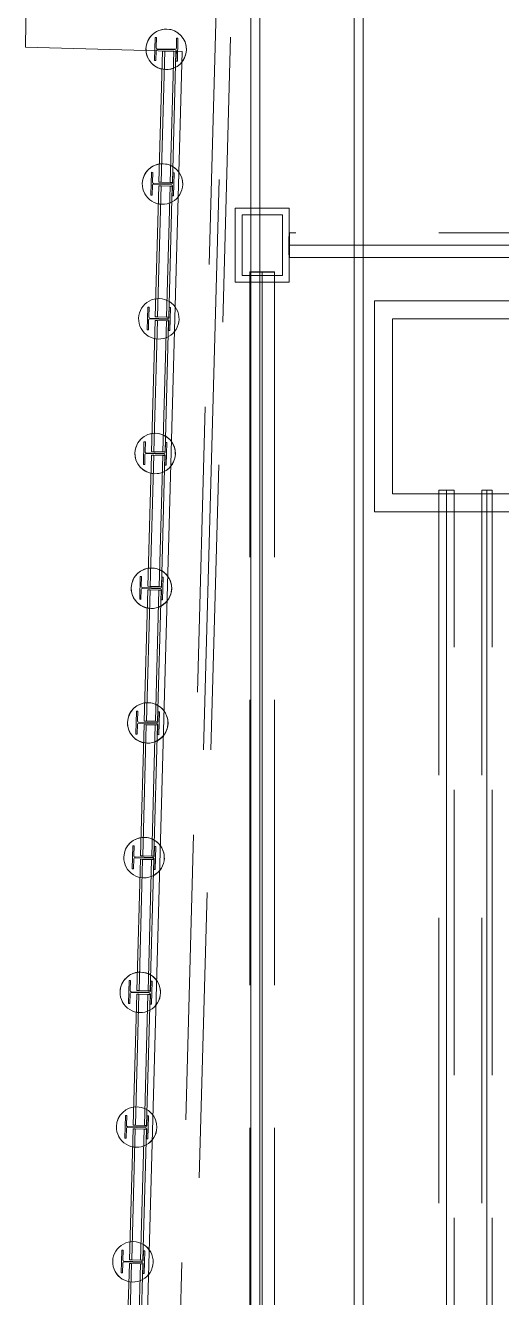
# Model space of a CAD drawing. Header units: metres. Extents: x 1753726 to 1755216, y 5920592 to 5921703.
# Drawn here: x 1755111.65 to 1755116.95, y 5921427.04 to 5921441.2 of the extents above; entities that cross this region are included whole.
import ezdxf

# ---------------------------------------------------------------- set-up
doc = ezdxf.new("R2010")
doc.units = ezdxf.units.M
doc.linetypes.add('CENTER', pattern=[50.8, 31.75, -6.35, 6.35, -6.35])
doc.linetypes.add('HIDDEN2', pattern=[4.7625, 3.175, -1.5875])
for name, color, linetype, lineweight in [('A-FLOR-____-OTLN', 9, 'Continuous', 9), ('A-GENM-____-OTLN', 4, 'Continuous', 9), ('A-WALL-____-OTLN', 2, 'Continuous', 9), ('P-PIPE-____-CNTR', 1, 'CENTER', 9), ('P-PIPE-____-OTLN', 6, 'HIDDEN2', 18), ('S-FNDN-____-OTLN', 7, 'Continuous', 9)]:
    doc.layers.add(name, color=color, linetype=linetype, lineweight=lineweight)

# ---------------------------------------------------------------- blocks, each defined once
blk = doc.blocks.new('Link Sewer3 - Link Sewer-3913003-X-ARUP-GL-HERNE_BAY_ALIGNMENT')
at = {"layer": 'A-WALL-____-OTLN'}
for p, q in [((679.47, 353.005), (679.47, 295.005)), ((679.57, 353.005), (679.57, 295.005)), ((680.62, 295.005), (680.62, 353.005)), ((680.72, 295.005), (680.72, 353.005))]:
    blk.add_line(p, q, dxfattribs=at)
blk = doc.blocks.new('308492-ARUP-STPW-MOD-1600_rvt-1-X-ARUP-GL-HERNE_BAY_ALIGNMENT')
at = {"layer": 'A-WALL-____-OTLN'}
blk.add_blockref('Link Sewer3 - Link Sewer-3913003-X-ARUP-GL-HERNE_BAY_ALIGNMENT', (1754434.685, 5921116.511), dxfattribs=at)
blk = doc.blocks.new('308492-ARUP-STRW-MOD-1700_rvt-1-X-ARUP-GL-HERNE_BAY_ALIGNMENT')
at = {"layer": 'A-FLOR-____-OTLN'}
for p, q in [((1755111.649, 5921440.952), (1755112.036, 5921466.45)), ((1755112.036, 5921466.45), (1755111.649, 5921440.952)), ((1755113.392, 5921440.904), (1755111.649, 5921440.952)), ((1755111.649, 5921440.952), (1755113.392, 5921440.904)), ((1755112.604, 5921412.166), (1755113.392, 5921440.904)), ((1755113.392, 5921440.904), (1755112.604, 5921412.166))]:
    blk.add_line(p, q, dxfattribs=at)
at = {"layer": 'A-WALL-____-OTLN'}
for p, q in [((1755113.174, 5921440.91), (1755113.134, 5921439.451)), ((1755113.134, 5921439.451), (1755113.174, 5921440.91)), ((1755113.159, 5921439.45), (1755113.199, 5921440.91)), ((1755113.199, 5921440.91), (1755113.159, 5921439.45)), ((1755113.199, 5921440.91), (1755113.174, 5921440.91)), ((1755113.174, 5921440.91), (1755113.199, 5921440.91)), ((1755113.199, 5921440.91), (1755113.299, 5921440.907)), ((1755113.299, 5921440.907), (1755113.199, 5921440.91)), ((1755113.299, 5921440.907), (1755113.259, 5921439.447)), ((1755113.259, 5921439.447), (1755113.299, 5921440.907)), ((1755113.284, 5921439.447), (1755113.324, 5921440.906)), ((1755113.324, 5921440.906), (1755113.284, 5921439.447)), ((1755113.299, 5921440.907), (1755113.324, 5921440.906)), ((1755113.324, 5921440.906), (1755113.299, 5921440.907)), ((1755113.133, 5921439.411), (1755113.093, 5921437.951)), ((1755113.093, 5921437.951), (1755113.133, 5921439.411)), ((1755113.118, 5921437.951), (1755113.158, 5921439.41)), ((1755113.158, 5921439.41), (1755113.118, 5921437.951)), ((1755113.158, 5921439.41), (1755113.133, 5921439.411)), ((1755113.133, 5921439.411), (1755113.158, 5921439.41)), ((1755113.159, 5921439.45), (1755113.134, 5921439.451)), ((1755113.134, 5921439.451), (1755113.159, 5921439.45)), ((1755113.158, 5921439.41), (1755113.258, 5921439.407)), ((1755113.258, 5921439.407), (1755113.158, 5921439.41)), ((1755113.259, 5921439.447), (1755113.159, 5921439.45)), ((1755113.259, 5921439.447), (1755113.159, 5921439.45)), ((1755113.258, 5921439.407), (1755113.218, 5921437.948)), ((1755113.218, 5921437.948), (1755113.258, 5921439.407)), ((1755113.243, 5921437.947), (1755113.283, 5921439.407)), ((1755113.283, 5921439.407), (1755113.243, 5921437.947)), ((1755113.258, 5921439.407), (1755113.283, 5921439.407)), ((1755113.283, 5921439.407), (1755113.258, 5921439.407)), ((1755113.259, 5921439.447), (1755113.284, 5921439.447)), ((1755113.284, 5921439.447), (1755113.259, 5921439.447)), ((1755113.092, 5921437.911), (1755113.052, 5921436.452)), ((1755113.052, 5921436.452), (1755113.092, 5921437.911)), ((1755113.077, 5921436.451), (1755113.117, 5921437.911)), ((1755113.117, 5921437.911), (1755113.077, 5921436.451)), ((1755113.117, 5921437.911), (1755113.092, 5921437.911)), ((1755113.092, 5921437.911), (1755113.117, 5921437.911)), ((1755113.118, 5921437.951), (1755113.093, 5921437.951)), ((1755113.093, 5921437.951), (1755113.118, 5921437.951)), ((1755113.117, 5921437.911), (1755113.217, 5921437.908)), ((1755113.217, 5921437.908), (1755113.117, 5921437.911)), ((1755113.218, 5921437.948), (1755113.118, 5921437.951)), ((1755113.218, 5921437.948), (1755113.118, 5921437.951)), ((1755113.217, 5921437.908), (1755113.177, 5921436.449)), ((1755113.177, 5921436.449), (1755113.217, 5921437.908)), ((1755113.202, 5921436.448), (1755113.242, 5921437.907)), ((1755113.242, 5921437.907), (1755113.202, 5921436.448)), ((1755113.217, 5921437.908), (1755113.242, 5921437.907)), ((1755113.242, 5921437.907), (1755113.217, 5921437.908)), ((1755113.218, 5921437.948), (1755113.243, 5921437.947)), ((1755113.243, 5921437.947), (1755113.218, 5921437.948)), ((1755113.077, 5921436.451), (1755113.052, 5921436.452)), ((1755113.052, 5921436.452), (1755113.077, 5921436.451)), ((1755113.177, 5921436.449), (1755113.077, 5921436.451)), ((1755113.177, 5921436.449), (1755113.077, 5921436.451)), ((1755113.177, 5921436.449), (1755113.202, 5921436.448)), ((1755113.202, 5921436.448), (1755113.177, 5921436.449)), ((1755113.051, 5921436.412), (1755113.011, 5921434.953)), ((1755113.011, 5921434.953), (1755113.051, 5921436.412)), ((1755113.036, 5921434.952), (1755113.076, 5921436.411)), ((1755113.076, 5921436.411), (1755113.036, 5921434.952)), ((1755113.076, 5921436.411), (1755113.051, 5921436.412)), ((1755113.051, 5921436.412), (1755113.076, 5921436.411)), ((1755113.076, 5921436.411), (1755113.176, 5921436.409)), ((1755113.176, 5921436.409), (1755113.076, 5921436.411)), ((1755113.176, 5921436.409), (1755113.136, 5921434.949)), ((1755113.136, 5921434.949), (1755113.176, 5921436.409)), ((1755113.161, 5921434.948), (1755113.201, 5921436.408)), ((1755113.201, 5921436.408), (1755113.161, 5921434.948)), ((1755113.176, 5921436.409), (1755113.201, 5921436.408)), ((1755113.201, 5921436.408), (1755113.176, 5921436.409)), ((1755113.01, 5921434.913), (1755112.97, 5921433.453)), ((1755112.97, 5921433.453), (1755113.01, 5921434.913)), ((1755112.995, 5921433.452), (1755113.035, 5921434.912)), ((1755113.035, 5921434.912), (1755112.995, 5921433.452)), ((1755113.035, 5921434.912), (1755113.01, 5921434.913)), ((1755113.01, 5921434.913), (1755113.035, 5921434.912)), ((1755113.036, 5921434.952), (1755113.011, 5921434.953)), ((1755113.011, 5921434.953), (1755113.036, 5921434.952)), ((1755113.035, 5921434.912), (1755113.135, 5921434.909)), ((1755113.135, 5921434.909), (1755113.035, 5921434.912)), ((1755113.136, 5921434.949), (1755113.036, 5921434.952)), ((1755113.136, 5921434.949), (1755113.036, 5921434.952)), ((1755113.135, 5921434.909), (1755113.095, 5921433.45)), ((1755113.095, 5921433.45), (1755113.135, 5921434.909)), ((1755113.12, 5921433.449), (1755113.16, 5921434.908)), ((1755113.16, 5921434.908), (1755113.12, 5921433.449)), ((1755113.135, 5921434.909), (1755113.16, 5921434.908)), ((1755113.16, 5921434.908), (1755113.135, 5921434.909)), ((1755113.136, 5921434.949), (1755113.161, 5921434.948)), ((1755113.161, 5921434.948), (1755113.136, 5921434.949)), ((1755112.969, 5921433.413), (1755112.929, 5921431.954)), ((1755112.929, 5921431.954), (1755112.969, 5921433.413)), ((1755112.954, 5921431.953), (1755112.994, 5921433.412)), ((1755112.994, 5921433.412), (1755112.954, 5921431.953)), ((1755112.994, 5921433.412), (1755112.969, 5921433.413)), ((1755112.969, 5921433.413), (1755112.994, 5921433.412)), ((1755112.995, 5921433.452), (1755112.97, 5921433.453)), ((1755112.97, 5921433.453), (1755112.995, 5921433.452)), ((1755112.994, 5921433.412), (1755113.094, 5921433.41)), ((1755113.094, 5921433.41), (1755112.994, 5921433.412)), ((1755113.095, 5921433.45), (1755112.995, 5921433.452)), ((1755113.095, 5921433.45), (1755112.995, 5921433.452)), ((1755113.094, 5921433.41), (1755113.054, 5921431.95)), ((1755113.054, 5921431.95), (1755113.094, 5921433.41)), ((1755113.079, 5921431.95), (1755113.119, 5921433.409)), ((1755113.119, 5921433.409), (1755113.079, 5921431.95)), ((1755113.094, 5921433.41), (1755113.119, 5921433.409)), ((1755113.119, 5921433.409), (1755113.094, 5921433.41)), ((1755113.095, 5921433.45), (1755113.12, 5921433.449)), ((1755113.12, 5921433.449), (1755113.095, 5921433.45)), ((1755112.928, 5921431.914), (1755112.888, 5921430.454)), ((1755112.888, 5921430.454), (1755112.928, 5921431.914)), ((1755112.913, 5921430.454), (1755112.953, 5921431.913)), ((1755112.953, 5921431.913), (1755112.913, 5921430.454)), ((1755112.953, 5921431.913), (1755112.928, 5921431.914)), ((1755112.928, 5921431.914), (1755112.953, 5921431.913)), ((1755112.954, 5921431.953), (1755112.929, 5921431.954)), ((1755112.929, 5921431.954), (1755112.954, 5921431.953)), ((1755112.953, 5921431.913), (1755113.053, 5921431.91)), ((1755113.053, 5921431.91), (1755112.953, 5921431.913)), ((1755113.054, 5921431.95), (1755112.954, 5921431.953)), ((1755113.054, 5921431.95), (1755112.954, 5921431.953)), ((1755113.053, 5921431.91), (1755113.013, 5921430.451)), ((1755113.013, 5921430.451), (1755113.053, 5921431.91)), ((1755113.038, 5921430.45), (1755113.078, 5921431.91)), ((1755113.078, 5921431.91), (1755113.038, 5921430.45)), ((1755113.053, 5921431.91), (1755113.078, 5921431.91)), ((1755113.078, 5921431.91), (1755113.053, 5921431.91)), ((1755113.054, 5921431.95), (1755113.079, 5921431.95)), ((1755113.079, 5921431.95), (1755113.054, 5921431.95)), ((1755112.887, 5921430.414), (1755112.847, 5921428.955)), ((1755112.847, 5921428.955), (1755112.887, 5921430.414)), ((1755112.872, 5921428.954), (1755112.912, 5921430.414)), ((1755112.912, 5921430.414), (1755112.872, 5921428.954)), ((1755112.912, 5921430.414), (1755112.887, 5921430.414)), ((1755112.887, 5921430.414), (1755112.912, 5921430.414)), ((1755112.913, 5921430.454), (1755112.888, 5921430.454)), ((1755112.888, 5921430.454), (1755112.913, 5921430.454)), ((1755112.912, 5921430.414), (1755113.012, 5921430.411)), ((1755113.012, 5921430.411), (1755112.912, 5921430.414)), ((1755113.013, 5921430.451), (1755112.913, 5921430.454)), ((1755113.013, 5921430.451), (1755112.913, 5921430.454)), ((1755113.012, 5921430.411), (1755112.972, 5921428.951)), ((1755112.972, 5921428.951), (1755113.012, 5921430.411)), ((1755112.997, 5921428.951), (1755113.037, 5921430.41)), ((1755113.037, 5921430.41), (1755112.997, 5921428.951)), ((1755113.012, 5921430.411), (1755113.037, 5921430.41)), ((1755113.037, 5921430.41), (1755113.012, 5921430.411)), ((1755113.013, 5921430.451), (1755113.038, 5921430.45)), ((1755113.038, 5921430.45), (1755113.013, 5921430.451)), ((1755112.872, 5921428.954), (1755112.847, 5921428.955)), ((1755112.847, 5921428.955), (1755112.872, 5921428.954)), ((1755112.972, 5921428.951), (1755112.872, 5921428.954)), ((1755112.972, 5921428.951), (1755112.872, 5921428.954)), ((1755112.972, 5921428.951), (1755112.997, 5921428.951)), ((1755112.997, 5921428.951), (1755112.972, 5921428.951)), ((1755112.846, 5921428.915), (1755112.806, 5921427.455)), ((1755112.806, 5921427.455), (1755112.846, 5921428.915)), ((1755112.831, 5921427.455), (1755112.871, 5921428.914)), ((1755112.871, 5921428.914), (1755112.831, 5921427.455)), ((1755112.871, 5921428.914), (1755112.846, 5921428.915)), ((1755112.846, 5921428.915), (1755112.871, 5921428.914)), ((1755112.871, 5921428.914), (1755112.971, 5921428.911)), ((1755112.971, 5921428.911), (1755112.871, 5921428.914)), ((1755112.971, 5921428.911), (1755112.931, 5921427.452)), ((1755112.931, 5921427.452), (1755112.971, 5921428.911)), ((1755112.956, 5921427.451), (1755112.996, 5921428.911)), ((1755112.996, 5921428.911), (1755112.956, 5921427.451)), ((1755112.971, 5921428.911), (1755112.996, 5921428.911)), ((1755112.996, 5921428.911), (1755112.971, 5921428.911)), ((1755112.805, 5921427.415), (1755112.765, 5921425.956)), ((1755112.765, 5921425.956), (1755112.805, 5921427.415)), ((1755112.79, 5921425.955), (1755112.83, 5921427.415)), ((1755112.83, 5921427.415), (1755112.79, 5921425.955)), ((1755112.83, 5921427.415), (1755112.805, 5921427.415)), ((1755112.805, 5921427.415), (1755112.83, 5921427.415)), ((1755112.831, 5921427.455), (1755112.806, 5921427.455)), ((1755112.806, 5921427.455), (1755112.831, 5921427.455)), ((1755112.83, 5921427.415), (1755112.93, 5921427.412)), ((1755112.93, 5921427.412), (1755112.83, 5921427.415)), ((1755112.931, 5921427.452), (1755112.831, 5921427.455)), ((1755112.931, 5921427.452), (1755112.831, 5921427.455)), ((1755112.93, 5921427.412), (1755112.89, 5921425.953)), ((1755112.89, 5921425.953), (1755112.93, 5921427.412)), ((1755112.915, 5921425.952), (1755112.955, 5921427.411)), ((1755112.955, 5921427.411), (1755112.915, 5921425.952)), ((1755112.93, 5921427.412), (1755112.955, 5921427.411)), ((1755112.955, 5921427.411), (1755112.93, 5921427.412)), ((1755112.931, 5921427.452), (1755112.956, 5921427.451)), ((1755112.956, 5921427.451), (1755112.931, 5921427.452))]:
    blk.add_line(p, q, dxfattribs=at)
at = {"layer": 'S-FNDN-____-OTLN'}
for p, q in [((1755113.085, 5921440.805), (1755113.092, 5921441.06)), ((1755113.092, 5921441.06), (1755113.085, 5921440.805)), ((1755113.092, 5921441.06), (1755113.106, 5921441.06)), ((1755113.106, 5921441.06), (1755113.092, 5921441.06)), ((1755113.106, 5921441.06), (1755113.103, 5921440.949)), ((1755113.103, 5921440.949), (1755113.106, 5921441.06)), ((1755113.328, 5921440.943), (1755113.331, 5921441.053)), ((1755113.331, 5921441.053), (1755113.328, 5921440.943)), ((1755113.331, 5921441.053), (1755113.346, 5921441.053)), ((1755113.346, 5921441.053), (1755113.331, 5921441.053)), ((1755113.346, 5921441.053), (1755113.339, 5921440.799)), ((1755113.339, 5921440.799), (1755113.346, 5921441.053)), ((1755113.102, 5921440.915), (1755113.099, 5921440.805)), ((1755113.099, 5921440.805), (1755113.102, 5921440.915)), ((1755113.115, 5921440.936), (1755113.315, 5921440.931)), ((1755113.315, 5921440.931), (1755113.115, 5921440.936)), ((1755113.315, 5921440.922), (1755113.115, 5921440.928)), ((1755113.115, 5921440.928), (1755113.315, 5921440.922)), ((1755113.324, 5921440.799), (1755113.328, 5921440.909)), ((1755113.328, 5921440.909), (1755113.324, 5921440.799)), ((1755113.099, 5921440.805), (1755113.085, 5921440.805)), ((1755113.085, 5921440.805), (1755113.099, 5921440.805)), ((1755113.339, 5921440.799), (1755113.324, 5921440.799)), ((1755113.324, 5921440.799), (1755113.339, 5921440.799)), ((1755113.044, 5921439.306), (1755113.051, 5921439.561)), ((1755113.051, 5921439.561), (1755113.044, 5921439.306)), ((1755113.051, 5921439.561), (1755113.065, 5921439.56)), ((1755113.065, 5921439.56), (1755113.051, 5921439.561)), ((1755113.065, 5921439.56), (1755113.062, 5921439.45)), ((1755113.062, 5921439.45), (1755113.065, 5921439.56)), ((1755113.287, 5921439.444), (1755113.29, 5921439.554)), ((1755113.29, 5921439.554), (1755113.287, 5921439.444)), ((1755113.29, 5921439.554), (1755113.305, 5921439.554)), ((1755113.305, 5921439.554), (1755113.29, 5921439.554)), ((1755113.305, 5921439.554), (1755113.298, 5921439.299)), ((1755113.298, 5921439.299), (1755113.305, 5921439.554)), ((1755113.061, 5921439.416), (1755113.058, 5921439.306)), ((1755113.058, 5921439.306), (1755113.061, 5921439.416)), ((1755113.074, 5921439.437), (1755113.274, 5921439.431)), ((1755113.274, 5921439.431), (1755113.074, 5921439.437)), ((1755113.274, 5921439.423), (1755113.074, 5921439.428)), ((1755113.074, 5921439.428), (1755113.274, 5921439.423)), ((1755113.283, 5921439.299), (1755113.286, 5921439.41)), ((1755113.286, 5921439.41), (1755113.283, 5921439.299)), ((1755113.058, 5921439.306), (1755113.044, 5921439.306)), ((1755113.044, 5921439.306), (1755113.058, 5921439.306)), ((1755113.298, 5921439.299), (1755113.283, 5921439.299)), ((1755113.283, 5921439.299), (1755113.298, 5921439.299)), ((1755113.002, 5921437.807), (1755113.009, 5921438.061)), ((1755113.009, 5921438.061), (1755113.002, 5921437.807)), ((1755113.009, 5921438.061), (1755113.024, 5921438.061)), ((1755113.024, 5921438.061), (1755113.009, 5921438.061)), ((1755113.024, 5921438.061), (1755113.021, 5921437.95)), ((1755113.021, 5921437.95), (1755113.024, 5921438.061)), ((1755113.246, 5921437.944), (1755113.249, 5921438.055)), ((1755113.249, 5921438.055), (1755113.246, 5921437.944)), ((1755113.249, 5921438.055), (1755113.263, 5921438.054)), ((1755113.263, 5921438.054), (1755113.249, 5921438.055)), ((1755113.263, 5921438.054), (1755113.256, 5921437.8)), ((1755113.256, 5921437.8), (1755113.263, 5921438.054)), ((1755113.02, 5921437.916), (1755113.017, 5921437.806)), ((1755113.017, 5921437.806), (1755113.02, 5921437.916)), ((1755113.033, 5921437.937), (1755113.233, 5921437.932)), ((1755113.233, 5921437.932), (1755113.033, 5921437.937)), ((1755113.233, 5921437.923), (1755113.033, 5921437.929)), ((1755113.033, 5921437.929), (1755113.233, 5921437.923)), ((1755113.242, 5921437.8), (1755113.245, 5921437.91)), ((1755113.245, 5921437.91), (1755113.242, 5921437.8)), ((1755113.017, 5921437.806), (1755113.002, 5921437.807)), ((1755113.002, 5921437.807), (1755113.017, 5921437.806)), ((1755113.256, 5921437.8), (1755113.242, 5921437.8)), ((1755113.242, 5921437.8), (1755113.256, 5921437.8)), ((1755112.961, 5921436.307), (1755112.968, 5921436.562)), ((1755112.968, 5921436.562), (1755112.961, 5921436.307)), ((1755112.968, 5921436.562), (1755112.983, 5921436.561)), ((1755112.983, 5921436.561), (1755112.968, 5921436.562)), ((1755112.983, 5921436.561), (1755112.98, 5921436.451)), ((1755112.98, 5921436.451), (1755112.983, 5921436.561)), ((1755112.992, 5921436.438), (1755113.192, 5921436.432)), ((1755113.192, 5921436.432), (1755112.992, 5921436.438)), ((1755113.192, 5921436.424), (1755112.992, 5921436.429)), ((1755112.992, 5921436.429), (1755113.192, 5921436.424)), ((1755113.205, 5921436.445), (1755113.208, 5921436.555)), ((1755113.208, 5921436.555), (1755113.205, 5921436.445)), ((1755113.208, 5921436.555), (1755113.222, 5921436.555)), ((1755113.222, 5921436.555), (1755113.208, 5921436.555)), ((1755113.222, 5921436.555), (1755113.215, 5921436.3)), ((1755113.215, 5921436.3), (1755113.222, 5921436.555)), ((1755112.976, 5921436.307), (1755112.961, 5921436.307)), ((1755112.961, 5921436.307), (1755112.976, 5921436.307)), ((1755112.979, 5921436.417), (1755112.976, 5921436.307)), ((1755112.976, 5921436.307), (1755112.979, 5921436.417)), ((1755113.201, 5921436.301), (1755113.204, 5921436.411)), ((1755113.204, 5921436.411), (1755113.201, 5921436.301)), ((1755113.215, 5921436.3), (1755113.201, 5921436.301)), ((1755113.201, 5921436.301), (1755113.215, 5921436.3)), ((1755112.92, 5921434.808), (1755112.927, 5921435.062)), ((1755112.927, 5921435.062), (1755112.92, 5921434.808)), ((1755112.927, 5921435.062), (1755112.941, 5921435.062)), ((1755112.941, 5921435.062), (1755112.927, 5921435.062)), ((1755112.941, 5921435.062), (1755112.938, 5921434.952)), ((1755112.938, 5921434.952), (1755112.941, 5921435.062)), ((1755113.164, 5921434.945), (1755113.167, 5921435.056)), ((1755113.167, 5921435.056), (1755113.164, 5921434.945)), ((1755113.167, 5921435.056), (1755113.181, 5921435.055)), ((1755113.181, 5921435.055), (1755113.167, 5921435.056)), ((1755113.181, 5921435.055), (1755113.174, 5921434.801)), ((1755113.174, 5921434.801), (1755113.181, 5921435.055)), ((1755112.937, 5921434.918), (1755112.934, 5921434.807)), ((1755112.934, 5921434.807), (1755112.937, 5921434.918)), ((1755112.951, 5921434.939), (1755113.151, 5921434.933)), ((1755113.151, 5921434.933), (1755112.951, 5921434.939)), ((1755113.151, 5921434.924), (1755112.951, 5921434.93)), ((1755112.951, 5921434.93), (1755113.151, 5921434.924)), ((1755113.16, 5921434.801), (1755113.163, 5921434.911)), ((1755113.163, 5921434.911), (1755113.16, 5921434.801)), ((1755112.934, 5921434.807), (1755112.92, 5921434.808)), ((1755112.92, 5921434.808), (1755112.934, 5921434.807)), ((1755113.174, 5921434.801), (1755113.16, 5921434.801)), ((1755113.16, 5921434.801), (1755113.174, 5921434.801)), ((1755112.879, 5921433.308), (1755112.886, 5921433.563)), ((1755112.886, 5921433.563), (1755112.879, 5921433.308)), ((1755112.886, 5921433.563), (1755112.9, 5921433.562)), ((1755112.9, 5921433.562), (1755112.886, 5921433.563)), ((1755112.9, 5921433.562), (1755112.897, 5921433.452)), ((1755112.897, 5921433.452), (1755112.9, 5921433.562)), ((1755113.123, 5921433.446), (1755113.126, 5921433.556)), ((1755113.126, 5921433.556), (1755113.123, 5921433.446)), ((1755113.126, 5921433.556), (1755113.14, 5921433.556)), ((1755113.14, 5921433.556), (1755113.126, 5921433.556)), ((1755113.14, 5921433.556), (1755113.133, 5921433.301)), ((1755113.133, 5921433.301), (1755113.14, 5921433.556)), ((1755112.896, 5921433.418), (1755112.893, 5921433.308)), ((1755112.893, 5921433.308), (1755112.896, 5921433.418)), ((1755113.11, 5921433.425), (1755112.909, 5921433.431)), ((1755112.909, 5921433.431), (1755113.11, 5921433.425)), ((1755112.91, 5921433.439), (1755113.11, 5921433.434)), ((1755113.11, 5921433.434), (1755112.91, 5921433.439)), ((1755113.119, 5921433.302), (1755113.122, 5921433.412)), ((1755113.122, 5921433.412), (1755113.119, 5921433.302)), ((1755112.893, 5921433.308), (1755112.879, 5921433.308)), ((1755112.879, 5921433.308), (1755112.893, 5921433.308)), ((1755113.133, 5921433.301), (1755113.119, 5921433.302)), ((1755113.119, 5921433.302), (1755113.133, 5921433.301)), ((1755112.838, 5921431.809), (1755112.845, 5921432.063)), ((1755112.845, 5921432.063), (1755112.838, 5921431.809)), ((1755112.845, 5921432.063), (1755112.859, 5921432.063)), ((1755112.859, 5921432.063), (1755112.845, 5921432.063)), ((1755112.859, 5921432.063), (1755112.856, 5921431.953)), ((1755112.856, 5921431.953), (1755112.859, 5921432.063)), ((1755113.082, 5921431.947), (1755113.085, 5921432.057)), ((1755113.085, 5921432.057), (1755113.082, 5921431.947)), ((1755113.085, 5921432.057), (1755113.099, 5921432.056)), ((1755113.099, 5921432.056), (1755113.085, 5921432.057)), ((1755113.099, 5921432.056), (1755113.092, 5921431.802)), ((1755113.092, 5921431.802), (1755113.099, 5921432.056)), ((1755112.855, 5921431.919), (1755112.852, 5921431.808)), ((1755112.852, 5921431.808), (1755112.855, 5921431.919)), ((1755113.069, 5921431.926), (1755112.868, 5921431.931)), ((1755112.868, 5921431.931), (1755113.069, 5921431.926)), ((1755112.869, 5921431.94), (1755113.069, 5921431.934)), ((1755113.069, 5921431.934), (1755112.869, 5921431.94)), ((1755113.078, 5921431.802), (1755113.081, 5921431.913)), ((1755113.081, 5921431.913), (1755113.078, 5921431.802)), ((1755112.852, 5921431.808), (1755112.838, 5921431.809)), ((1755112.838, 5921431.809), (1755112.852, 5921431.808)), ((1755113.092, 5921431.802), (1755113.078, 5921431.802)), ((1755113.078, 5921431.802), (1755113.092, 5921431.802)), ((1755112.797, 5921430.309), (1755112.804, 5921430.564)), ((1755112.804, 5921430.564), (1755112.797, 5921430.309)), ((1755112.804, 5921430.564), (1755112.818, 5921430.564)), ((1755112.818, 5921430.564), (1755112.804, 5921430.564)), ((1755112.818, 5921430.564), (1755112.815, 5921430.453)), ((1755112.815, 5921430.453), (1755112.818, 5921430.564)), ((1755113.041, 5921430.447), (1755113.044, 5921430.557)), ((1755113.044, 5921430.557), (1755113.041, 5921430.447)), ((1755113.044, 5921430.557), (1755113.058, 5921430.557)), ((1755113.058, 5921430.557), (1755113.044, 5921430.557)), ((1755113.058, 5921430.557), (1755113.051, 5921430.302)), ((1755113.051, 5921430.302), (1755113.058, 5921430.557)), ((1755112.814, 5921430.419), (1755112.811, 5921430.309)), ((1755112.811, 5921430.309), (1755112.814, 5921430.419)), ((1755112.827, 5921430.44), (1755113.028, 5921430.435)), ((1755113.028, 5921430.435), (1755112.827, 5921430.44)), ((1755113.027, 5921430.426), (1755112.827, 5921430.432)), ((1755112.827, 5921430.432), (1755113.027, 5921430.426)), ((1755113.037, 5921430.303), (1755113.04, 5921430.413)), ((1755113.04, 5921430.413), (1755113.037, 5921430.303)), ((1755112.811, 5921430.309), (1755112.797, 5921430.309)), ((1755112.797, 5921430.309), (1755112.811, 5921430.309)), ((1755113.051, 5921430.302), (1755113.037, 5921430.303)), ((1755113.037, 5921430.303), (1755113.051, 5921430.302)), ((1755112.756, 5921428.81), (1755112.763, 5921429.064)), ((1755112.763, 5921429.064), (1755112.756, 5921428.81)), ((1755112.763, 5921429.064), (1755112.777, 5921429.064)), ((1755112.777, 5921429.064), (1755112.763, 5921429.064)), ((1755112.777, 5921429.064), (1755112.774, 5921428.954)), ((1755112.774, 5921428.954), (1755112.777, 5921429.064)), ((1755112.786, 5921428.941), (1755112.987, 5921428.935)), ((1755112.987, 5921428.935), (1755112.786, 5921428.941)), ((1755112.986, 5921428.927), (1755112.786, 5921428.932)), ((1755112.786, 5921428.932), (1755112.986, 5921428.927)), ((1755113, 5921428.948), (1755113.003, 5921429.058)), ((1755113.003, 5921429.058), (1755113, 5921428.948)), ((1755113.003, 5921429.058), (1755113.017, 5921429.058)), ((1755113.017, 5921429.058), (1755113.003, 5921429.058)), ((1755113.017, 5921429.058), (1755113.01, 5921428.803)), ((1755113.01, 5921428.803), (1755113.017, 5921429.058)), ((1755112.77, 5921428.81), (1755112.756, 5921428.81)), ((1755112.756, 5921428.81), (1755112.77, 5921428.81)), ((1755112.773, 5921428.92), (1755112.77, 5921428.81)), ((1755112.77, 5921428.81), (1755112.773, 5921428.92)), ((1755112.996, 5921428.803), (1755112.999, 5921428.914)), ((1755112.999, 5921428.914), (1755112.996, 5921428.803)), ((1755113.01, 5921428.803), (1755112.996, 5921428.803)), ((1755112.996, 5921428.803), (1755113.01, 5921428.803)), ((1755112.715, 5921427.311), (1755112.722, 5921427.565)), ((1755112.722, 5921427.565), (1755112.715, 5921427.311)), ((1755112.722, 5921427.565), (1755112.736, 5921427.565)), ((1755112.736, 5921427.565), (1755112.722, 5921427.565)), ((1755112.736, 5921427.565), (1755112.733, 5921427.454)), ((1755112.733, 5921427.454), (1755112.736, 5921427.565)), ((1755112.959, 5921427.448), (1755112.962, 5921427.558)), ((1755112.962, 5921427.558), (1755112.959, 5921427.448)), ((1755112.962, 5921427.558), (1755112.976, 5921427.558)), ((1755112.976, 5921427.558), (1755112.962, 5921427.558)), ((1755112.976, 5921427.558), (1755112.969, 5921427.304)), ((1755112.969, 5921427.304), (1755112.976, 5921427.558)), ((1755112.732, 5921427.42), (1755112.729, 5921427.31)), ((1755112.729, 5921427.31), (1755112.732, 5921427.42)), ((1755112.745, 5921427.441), (1755112.945, 5921427.436)), ((1755112.945, 5921427.436), (1755112.745, 5921427.441)), ((1755112.945, 5921427.427), (1755112.745, 5921427.433)), ((1755112.745, 5921427.433), (1755112.945, 5921427.427)), ((1755112.955, 5921427.304), (1755112.958, 5921427.414)), ((1755112.958, 5921427.414), (1755112.955, 5921427.304)), ((1755112.729, 5921427.31), (1755112.715, 5921427.311)), ((1755112.715, 5921427.311), (1755112.729, 5921427.31)), ((1755112.969, 5921427.304), (1755112.955, 5921427.304)), ((1755112.955, 5921427.304), (1755112.969, 5921427.304))]:
    blk.add_line(p, q, dxfattribs=at)
for centre, radius, start, end in [((1755113.115, 5921440.915), 0.0127, 88.4299, 178.4299), ((1755113.115, 5921440.915), 0.0127, 88.4299, 178.4299), ((1755112.827, 5921430.419), 0.0127, 88.4299, 178.4299), ((1755112.827, 5921430.419), 0.0127, 88.4299, 178.4299), ((1755112.886, 5921428.934), 0.225, 358.4299, 178.4299), ((1755112.786, 5921428.919), 0.0127, 88.4299, 178.4299), ((1755112.786, 5921428.919), 0.0127, 88.4299, 178.4299), ((1755112.986, 5921428.914), 0.0127, 358.4299, 88.4299), ((1755112.986, 5921428.914), 0.0127, 358.4299, 88.4299)]:
    blk.add_arc(centre, radius, start, end, dxfattribs=at)
for centre, major_axis, start_param, end_param in [((1755113.215, 5921440.929), (0.179, 0.136), 5.606574, 8.748167), ((1755113.215, 5921440.929), (-0.225, 0.003), 3.127891, 6.269483), ((1755113.215, 5921440.929), (-0.083, 0.209), 1.164395, 4.305988), ((1755113.215, 5921440.929), (0.068, 0.214), 1.851096, 4.992688), ((1755113.116, 5921440.949), (0.0101, 0.0077), 2.464982, 4.035778), ((1755113.116, 5921440.949), (0.0101, 0.0077), 2.464982, 4.035778), ((1755113.316, 5921440.943), (0.0091, 0.00886), 3.913289, 5.484085), ((1755113.316, 5921440.943), (0.0091, 0.00886), 3.913289, 5.484085), ((1755113.315, 5921440.91), (-0.00886, 0.0091), 3.913289, 5.484085), ((1755113.315, 5921440.91), (-0.00886, 0.0091), 3.913289, 5.484085), ((1755113.174, 5921439.43), (-0.049, 0.22), 4.466863, 7.608456), ((1755113.174, 5921439.43), (0.109, 0.197), 5.190084, 8.331676), ((1755113.174, 5921439.43), (0.089, 0.207), 1.949793, 5.091386), ((1755113.174, 5921439.43), (-0.083, 0.209), 1.164395, 4.305988), ((1755113.073, 5921439.416), (0.0091, 0.00886), 0.771696, 2.342492), ((1755113.073, 5921439.416), (0.0091, 0.00886), 0.771696, 2.342492), ((1755113.074, 5921439.45), (0.0002, 0.0127), 1.557094, 3.127891), ((1755113.074, 5921439.45), (0.0002, 0.0127), 1.557094, 3.127891), ((1755113.275, 5921439.444), (-0.0099, 0.00795), 2.220003, 3.790799), ((1755113.275, 5921439.444), (-0.0099, 0.00795), 2.220003, 3.790799), ((1755113.274, 5921439.41), (-0.0127, 0.0002), 3.127891, 4.698687), ((1755113.274, 5921439.41), (-0.0127, 0.0002), 3.127891, 4.698687), ((1755113.133, 5921437.93), (-0.218, 0.055), 3.359714, 6.501307), ((1755113.133, 5921437.93), (-0.218, 0.055), 3.359714, 6.501307), ((1755113.133, 5921437.93), (-0.207, 0.089), 0.378997, 3.52059), ((1755113.133, 5921437.93), (-0.207, 0.089), 0.378997, 3.52059), ((1755113.033, 5921437.95), (-0.00886, 0.0091), 0.771696, 2.342492), ((1755113.033, 5921437.95), (-0.00886, 0.0091), 0.771696, 2.342492), ((1755113.032, 5921437.916), (-0.0099, 0.00795), 5.361596, 6.932392), ((1755113.032, 5921437.916), (-0.0099, 0.00795), 5.361596, 6.932392), ((1755113.234, 5921437.945), (-0.0127, 0.0002), 1.557094, 3.127891), ((1755113.234, 5921437.945), (-0.0127, 0.0002), 1.557094, 3.127891), ((1755113.233, 5921437.911), (-0.0127, 0.0002), 3.127891, 4.698687), ((1755113.233, 5921437.911), (-0.0127, 0.0002), 3.127891, 4.698687), ((1755113.092, 5921436.431), (0.216, 0.062), 5.975482, 9.117075), ((1755113.092, 5921436.431), (-0.207, 0.089), 3.52059, 6.662182), ((1755113.092, 5921436.431), (-0.049, 0.22), 1.325271, 4.466863), ((1755113.092, 5921436.431), (0.134, 0.181), 2.181617, 5.32321), ((1755112.992, 5921436.451), (0.0091, 0.00886), 2.342492, 3.913289), ((1755112.992, 5921436.451), (0.0091, 0.00886), 2.342492, 3.913289), ((1755112.991, 5921436.417), (-0.0099, 0.00795), 5.361596, 6.932392), ((1755112.991, 5921436.417), (-0.0099, 0.00795), 5.361596, 6.932392), ((1755113.192, 5921436.445), (0.0104, 0.0073), 4.074164, 5.64496), ((1755113.192, 5921436.445), (0.0104, 0.0073), 4.074164, 5.64496), ((1755113.192, 5921436.411), (-0.00886, 0.0091), 3.913289, 5.484085), ((1755113.192, 5921436.411), (-0.00886, 0.0091), 3.913289, 5.484085), ((1755113.051, 5921434.931), (-0.116, 0.193), 4.145113, 7.286705), ((1755113.051, 5921434.931), (0.089, 0.207), 5.091386, 8.232979), ((1755113.051, 5921434.931), (0.2, 0.103), 2.636494, 5.778086), ((1755113.051, 5921434.931), (-0.222, 0.039), 0.147173, 3.288766), ((1755112.95, 5921434.917), (0.00993, 0.00792), 0.870394, 2.44119), ((1755112.95, 5921434.917), (0.00993, 0.00792), 0.870394, 2.44119), ((1755112.951, 5921434.951), (0.0118, 0.0047), 2.735192, 4.305988), ((1755112.951, 5921434.951), (0.0118, 0.0047), 2.735192, 4.305988), ((1755113.151, 5921434.946), (-0.0073, 0.0104), 2.503368, 4.074164), ((1755113.151, 5921434.946), (-0.0073, 0.0104), 2.503368, 4.074164), ((1755113.15, 5921434.912), (0.0091, 0.00886), 5.484085, 7.054881), ((1755113.15, 5921434.912), (0.0091, 0.00886), 5.484085, 7.054881), ((1755113.01, 5921433.432), (-0.214, 0.068), 3.421892, 6.563485), ((1755113.01, 5921433.432), (-0.207, 0.089), 3.52059, 6.662182), ((1755113.01, 5921433.432), (-0.218, 0.055), 0.218122, 3.359714), ((1755113.01, 5921433.432), (-0.222, 0.039), 0.147173, 3.288766), ((1755112.909, 5921433.418), (-0.0127, 0.0002), 4.698687, 6.269483), ((1755112.909, 5921433.418), (-0.0127, 0.0002), 4.698687, 6.269483), ((1755112.91, 5921433.452), (0.0118, 0.0047), 2.735192, 4.305988), ((1755112.91, 5921433.452), (0.0118, 0.0047), 2.735192, 4.305988), ((1755113.11, 5921433.446), (-0.0073, 0.0104), 2.503368, 4.074164), ((1755113.11, 5921433.446), (-0.0073, 0.0104), 2.503368, 4.074164), ((1755113.109, 5921433.412), (-0.00886, 0.0091), 3.913289, 5.484085), ((1755113.109, 5921433.412), (-0.00886, 0.0091), 3.913289, 5.484085), ((1755112.969, 5921431.933), (0.174, 0.143), 5.566659, 8.708252), ((1755112.969, 5921431.933), (-0.181, 0.134), 3.752414, 6.894006), ((1755112.969, 5921431.933), (-0.074, 0.213), 1.209725, 4.351318), ((1755112.969, 5921431.933), (0.089, 0.207), 1.949793, 5.091386), ((1755112.868, 5921431.918), (-0.0127, 0.0002), 4.698687, 6.269483), ((1755112.868, 5921431.918), (-0.0127, 0.0002), 4.698687, 6.269483), ((1755112.869, 5921431.952), (0.0101, 0.0077), 2.464982, 4.035778), ((1755112.869, 5921431.952), (0.0101, 0.0077), 2.464982, 4.035778), ((1755113.069, 5921431.947), (0.0091, 0.00886), 3.913289, 5.484085), ((1755113.069, 5921431.947), (0.0091, 0.00886), 3.913289, 5.484085), ((1755113.068, 5921431.913), (-0.0102, 0.0076), 3.752413, 5.32321), ((1755113.068, 5921431.913), (-0.0102, 0.0076), 3.752413, 5.32321), ((1755112.927, 5921430.433), (-0.013, 0.225), 4.627738, 7.769331), ((1755112.927, 5921430.433), (0.063, 0.216), 4.968897, 8.110489), ((1755112.927, 5921430.433), (0.216, 0.062), 2.833889, 5.975482), ((1755112.927, 5921430.433), (-0.19, 0.121), 0.539872, 3.681465), ((1755112.828, 5921430.453), (-0.0099, 0.00795), 0.649207, 2.220003), ((1755112.828, 5921430.453), (-0.0099, 0.00795), 0.649207, 2.220003), ((1755113.027, 5921430.413), (0.00993, 0.00792), 5.582783, 7.153579), ((1755113.027, 5921430.413), (0.00993, 0.00792), 5.582783, 7.153579), ((1755113.028, 5921430.447), (0.0118, 0.0047), 4.305988, 5.876784), ((1755113.028, 5921430.447), (0.0118, 0.0047), 4.305988, 5.876784), ((1755112.886, 5921428.934), (-0.225, 0.003), 3.127891, 6.269483), ((1755112.886, 5921428.934), (-0.214, 0.068), 0.280299, 3.421892), ((1755112.886, 5921428.934), (-0.19, 0.121), 0.539872, 3.681465), ((1755112.787, 5921428.953), (-0.0077, 0.0101), 0.894185, 2.464982), ((1755112.787, 5921428.953), (-0.0077, 0.0101), 0.894185, 2.464982), ((1755112.987, 5921428.948), (0.0022, 0.0125), 3.288766, 4.859562), ((1755112.987, 5921428.948), (0.0022, 0.0125), 3.288766, 4.859562), ((1755112.845, 5921427.434), (0.2, 0.103), 5.778086, 8.919679), ((1755112.845, 5921427.434), (-0.218, 0.055), 3.359714, 6.501307), ((1755112.845, 5921427.434), (-0.083, 0.209), 1.164395, 4.305988), ((1755112.845, 5921427.434), (0.089, 0.207), 1.949793, 5.091386), ((1755112.745, 5921427.42), (-0.0117, 0.005), 5.091386, 6.662182), ((1755112.745, 5921427.42), (-0.0117, 0.005), 5.091386, 6.662182), ((1755112.746, 5921427.454), (0.0036, 0.0122), 1.827304, 3.3981), ((1755112.746, 5921427.454), (0.0036, 0.0122), 1.827304, 3.3981), ((1755112.946, 5921427.449), (0.0104, 0.0073), 4.074164, 5.64496), ((1755112.946, 5921427.449), (0.0104, 0.0073), 4.074164, 5.64496), ((1755112.945, 5921427.415), (0.0042, 0.012), 5.020438, 6.591234), ((1755112.945, 5921427.415), (0.0042, 0.012), 5.020438, 6.591234)]:
    blk.add_ellipse(centre, major_axis=major_axis, ratio=1, start_param=start_param, end_param=end_param, dxfattribs=at)
blk = doc.blocks.new('Access Pit Type E - Access Pit Type E-4962467-X-ARUP-GL-HERNE_BAY_ALIGNMENT')
at = {"layer": 'A-GENM-____-OTLN'}
for p, q in [((0.875, 1.175), (-0.875, 1.175)), ((-0.875, 1.175), (-0.875, -1.175)), ((-0.875, -1.175), (-0.875, 1.175)), ((-0.875, 1.175), (0.875, 1.175)), ((-0.875, -1.175), (-0.875, 1.175)), ((-0.875, 1.175), (0.875, 1.175)), ((0.875, 1.175), (-0.875, 1.175)), ((-0.875, 1.175), (-0.875, -1.175)), ((0.875, 1.175), (-0.875, 1.175)), ((-0.875, 1.175), (-0.875, -1.175)), ((-0.875, -1.175), (-0.875, 1.175)), ((-0.875, 1.175), (0.875, 1.175)), ((0.875, -1.175), (0.875, 1.175)), ((0.875, 1.175), (0.875, -1.175)), ((0.875, 1.175), (0.875, -1.175)), ((0.875, -1.175), (0.875, 1.175)), ((0.875, -1.175), (0.875, 1.175)), ((0.875, 1.175), (0.875, -1.175)), ((-0.675, 0.975), (-0.675, -0.975)), ((0.675, 0.975), (-0.675, 0.975)), ((-0.675, 0.975), (0.675, 0.975)), ((-0.675, -0.975), (-0.675, 0.975)), ((0.675, -0.975), (0.675, 0.975)), ((0.675, 0.975), (0.675, -0.975)), ((-0.675, -0.975), (0.675, -0.975)), ((0.675, -0.975), (-0.675, -0.975)), ((-0.875, -1.175), (0.875, -1.175)), ((0.875, -1.175), (-0.875, -1.175)), ((0.875, -1.175), (-0.875, -1.175)), ((-0.875, -1.175), (0.875, -1.175)), ((-0.875, -1.175), (0.875, -1.175)), ((0.875, -1.175), (-0.875, -1.175))]:
    blk.add_line(p, q, dxfattribs=at)
blk = doc.blocks.new('Stormwater Pit Type 2 - Stormwater Pit Type 2-4988571-X-ARUP-GL-HERNE_BAY_ALIGNMENT')
at = {"layer": 'A-GENM-____-OTLN'}
for p, q in [((0.3, 0.412), (-0.3, 0.412)), ((-0.3, 0.412), (-0.3, -0.412)), ((-0.3, -0.412), (-0.3, 0.412)), ((-0.3, 0.412), (0.3, 0.412)), ((-0.3, -0.412), (-0.3, 0.412)), ((-0.3, 0.412), (0.3, 0.412)), ((0.3, 0.412), (-0.3, 0.412)), ((-0.3, 0.412), (-0.3, -0.412)), ((-0.3, -0.412), (-0.3, 0.412)), ((-0.3, 0.412), (0.3, 0.412)), ((0.3, 0.412), (-0.3, 0.412)), ((-0.3, 0.412), (-0.3, -0.412)), ((0.225, 0.338), (-0.225, 0.338)), ((-0.225, 0.338), (-0.225, -0.338)), ((-0.225, -0.338), (-0.225, 0.338)), ((-0.225, 0.338), (0.225, 0.338)), ((0.225, -0.338), (0.225, 0.338)), ((0.225, 0.338), (0.225, -0.338)), ((0.3, -0.412), (0.3, 0.412)), ((0.3, 0.412), (0.3, -0.412)), ((0.3, 0.412), (0.3, -0.412)), ((0.3, -0.412), (0.3, 0.412)), ((0.3, 0.412), (0.3, -0.412)), ((0.3, -0.412), (0.3, 0.412)), ((-0.3, -0.412), (0.3, -0.412)), ((0.3, -0.412), (-0.3, -0.412)), ((0.3, -0.412), (-0.3, -0.412)), ((-0.3, -0.412), (0.3, -0.412)), ((0.3, -0.412), (-0.3, -0.412)), ((-0.3, -0.412), (0.3, -0.412)), ((-0.225, -0.338), (0.225, -0.338)), ((0.225, -0.338), (-0.225, -0.338))]:
    blk.add_line(p, q, dxfattribs=at)
blk = doc.blocks.new('308492-ARUP-STPU-MOD-1500_rvt-1-X-ARUP-GL-HERNE_BAY_ALIGNMENT')
at = {"layer": 'P-PIPE-____-CNTR'}
for p, q in [((1755112.585, 5921395.047), (1755113.864, 5921441.707)), ((1755112.585, 5921395.047), (1755113.864, 5921441.707)), ((1755112.585, 5921395.047), (1755113.864, 5921441.707)), ((1755112.585, 5921395.047), (1755113.864, 5921441.707)), ((1755114.584, 5921438.749), (1755124.184, 5921438.749)), ((1755114.584, 5921438.749), (1755124.184, 5921438.749)), ((1755114.284, 5921425.752), (1755114.284, 5921438.451)), ((1755114.284, 5921425.752), (1755114.284, 5921438.451)), ((1755116.334, 5921415.224), (1755116.334, 5921436.024)), ((1755116.334, 5921415.224), (1755116.334, 5921436.024)), ((1755116.784, 5921415.224), (1755116.784, 5921436.024)), ((1755116.784, 5921415.224), (1755116.784, 5921436.024))]:
    blk.add_line(p, q, dxfattribs=at)
at = {"layer": 'P-PIPE-____-OTLN'}
for p, q in [((1755113.78, 5921441.709), (1755112.501, 5921395.05)), ((1755113.78, 5921441.709), (1755112.501, 5921395.05)), ((1755112.669, 5921395.045), (1755113.948, 5921441.704)), ((1755112.669, 5921395.045), (1755113.948, 5921441.704)), ((1755124.184, 5921438.886), (1755114.584, 5921438.886)), ((1755114.584, 5921438.613), (1755124.184, 5921438.613)), ((1755114.147, 5921438.451), (1755114.147, 5921425.752)), ((1755114.42, 5921425.752), (1755114.42, 5921438.451)), ((1755116.25, 5921436.024), (1755116.25, 5921415.224)), ((1755116.334, 5921436.024), (1755116.25, 5921436.024)), ((1755116.334, 5921436.024), (1755116.25, 5921436.024)), ((1755116.418, 5921436.024), (1755116.334, 5921436.024)), ((1755116.418, 5921436.024), (1755116.334, 5921436.024)), ((1755116.418, 5921415.224), (1755116.418, 5921436.024)), ((1755116.727, 5921436.024), (1755116.727, 5921415.224)), ((1755116.784, 5921436.024), (1755116.727, 5921436.024)), ((1755116.784, 5921436.024), (1755116.727, 5921436.024)), ((1755116.841, 5921436.024), (1755116.784, 5921436.024)), ((1755116.841, 5921436.024), (1755116.784, 5921436.024)), ((1755116.841, 5921415.224), (1755116.841, 5921436.024))]:
    blk.add_line(p, q, dxfattribs=at)
for centre, major_axis, ratio, start_param, end_param in [((1755114.584, 5921438.749), (0, 0.137), 0.029958, 0, 1.570796), ((1755114.584, 5921438.749), (0, 0.137), 0.029958, 4.712389, 6.283185), ((1755114.584, 5921438.749), (0, 0.137), 0.029958, 1.570796, 3.141593), ((1755114.584, 5921438.749), (0, 0.137), 0.029958, 3.141593, 4.712389), ((1755114.284, 5921438.451), (0.137, 0), 0.017452, 1.570796, 3.141593), ((1755114.284, 5921438.451), (0.137, 0), 0.017452, 3.141593, 4.712389), ((1755114.284, 5921438.451), (0.137, 0), 0.017452, 0, 1.570796), ((1755114.284, 5921438.451), (0.137, 0), 0.017452, 4.712389, 6.283185)]:
    blk.add_ellipse(centre, major_axis=major_axis, ratio=ratio, start_param=start_param, end_param=end_param, dxfattribs=at)
at = {"layer": 'A-GENM-____-OTLN'}
for name, p in [('Stormwater Pit Type 2 - Stormwater Pit Type 2-4988571-X-ARUP-GL-HERNE_BAY_ALIGNMENT', (1755114.284, 5921438.749)), ('Access Pit Type E - Access Pit Type E-4962467-X-ARUP-GL-HERNE_BAY_ALIGNMENT', (1755116.409, 5921436.956))]:
    blk.add_blockref(name, p, dxfattribs=at)

msp = doc.modelspace()

# ---------------------------------------------------------------- block references
for name in ['308492-ARUP-STPW-MOD-1600_rvt-1-X-ARUP-GL-HERNE_BAY_ALIGNMENT', '308492-ARUP-STRW-MOD-1700_rvt-1-X-ARUP-GL-HERNE_BAY_ALIGNMENT', '308492-ARUP-STPU-MOD-1500_rvt-1-X-ARUP-GL-HERNE_BAY_ALIGNMENT']:
    msp.add_blockref(name, (0, 0))

doc.saveas('drawing.dxf')
